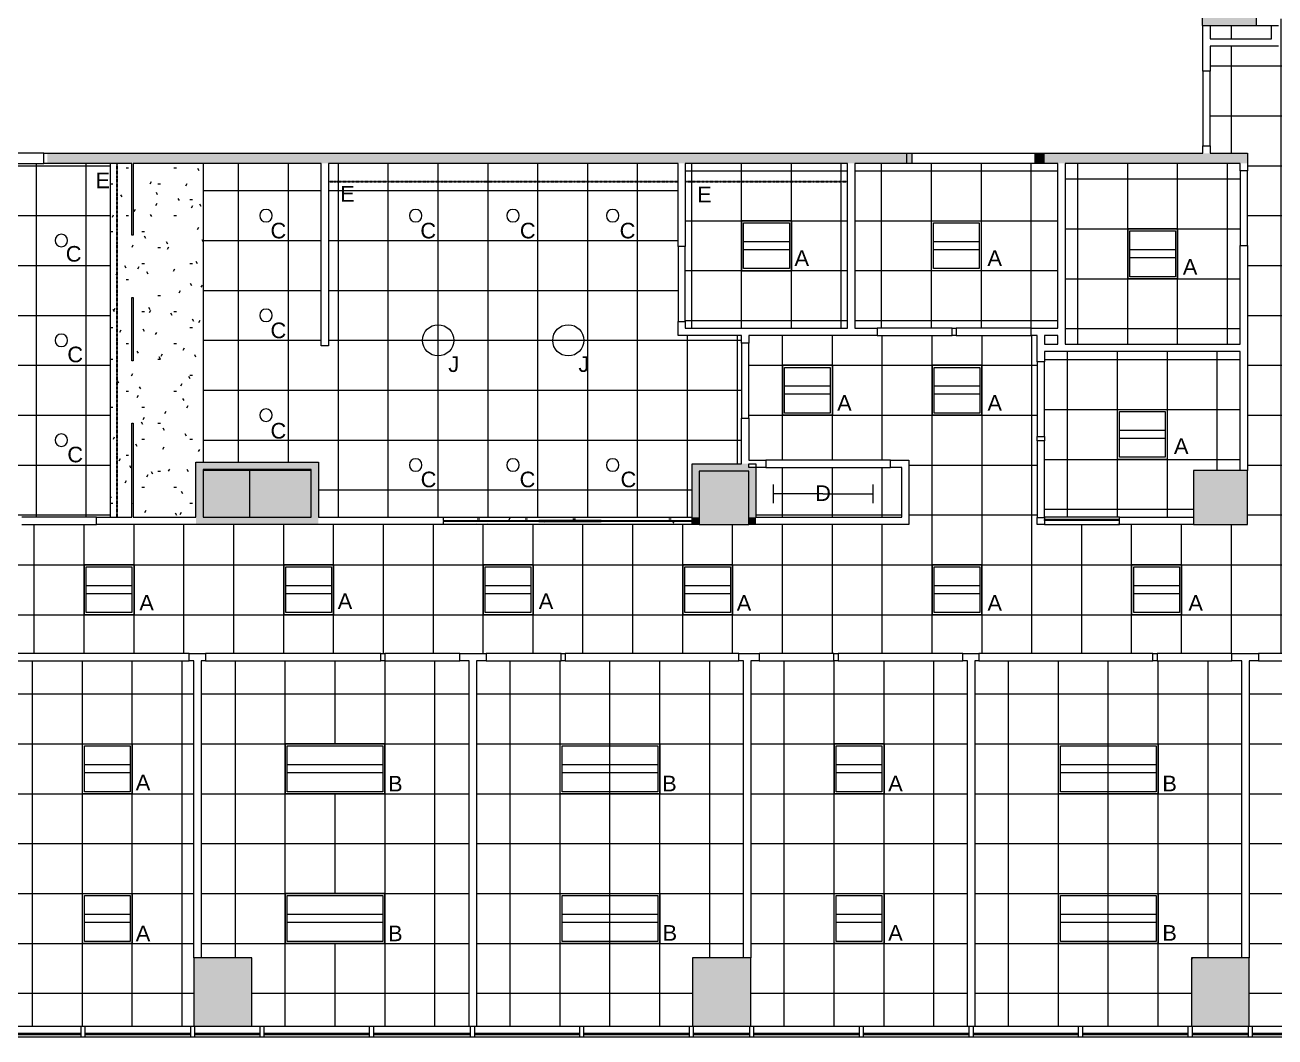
# Model space of a CAD drawing. Header units: inches. Extents: x -1086 to 2773, y -541 to 533.
# Drawn here: x -202 to 399, y -541 to -54 of the extents above; entities that cross this region are included whole.
import ezdxf

# ---------------------------------------------------------------- set-up
doc = ezdxf.new("R2010")
doc.units = ezdxf.units.IN
doc.header["$MEASUREMENT"] = 0
doc.linetypes.add('Dash', pattern=[0.25, 0.125, -0.125])
for name, color, linetype, lineweight in [('A-CLNG', 13, 'Continuous', 9), ('A-CLNG-PATT', 13, 'Continuous', 9), ('A-DETL-MBND', 5, 'Continuous', 9), ('A-GLAZ', 151, 'Continuous', 9), ('A-GLAZ-EXST', 7, 'Continuous', 9), ('A-WALL-PATT', 111, 'Continuous', 13), ('Bb-col', 7, 'Continuous', 9), ('Bb-cor', 7, 'Continuous', 9), ('CAD background - for revit_dwg _2_', 8, 'Continuous', 9), ('E-LITE-EQPM', 33, 'Continuous', 9), ('E-LITE-EQPM-HDLN', 30, 'Continuous', 9), ('E-LITE-EQPM-IDEN', 33, 'Continuous', 9), ('G-ANNO-TEXT', 231, 'Continuous', 9), ('I-WALL', 2, 'Continuous', 13), ('Mullion', 7, 'Continuous', 9)]:
    doc.layers.add(name, color=color, linetype=linetype, lineweight=lineweight)
doc.styles.add('Arial', font='arial.ttf', dxfattribs={"height": 7.5})
pattern_1 = [(0, (0, 0), (30.72, 7.68), [1.267, -21.773, 1.267, -21.773, -122.88]), (0, (0, 0), (30.72, 7.68), [-46.08, 1.267, -44.813, 1.267, -21.773, -53.76]), (0, (0, 0), (30.72, 7.68), [-115.2, 1.267, -14.093, 1.267, -37.133]), (120, (11.52, 3.84), (-22.01108, 22.7643), [1.267, -21.773, 1.267, -21.773, -122.88]), (120, (11.52, 3.84), (-22.01108, 22.7643), [-46.08, 1.267, -44.813, 1.267, -21.773, -53.76]), (120, (11.52, 3.84), (-22.01108, 22.7643), [-115.2, 1.267, -14.093, 1.267, -37.133]), (240, (15.36, 19.2), (-8.70892, -30.4443), [1.267, -21.773, 1.267, -21.773, -122.88]), (240, (15.36, 19.2), (-8.70892, -30.4443), [-46.08, 1.267, -44.813, 1.267, -21.773, -53.76]), (240, (15.36, 19.2), (-8.70892, -30.4443), [-115.2, 1.267, -14.093, 1.267, -37.133])]

# ---------------------------------------------------------------- blocks, each defined once
blk = doc.blocks.new('CAD background - for revit_dwg _2_-1679633-Reflected Ceiling Plan')
at = {"lineweight": 9}
h = blk.add_hatch(color=256, dxfattribs=at)
h.paths.add_polyline_path([(1945.84, 5), (1953.5, 5), (1953.5, 38), (1925.5, 38), (1925.5, 5), (1929, 5)], flags=0)
h.paths.add_polyline_path([(1709.63, 5), (1713.13, 5), (1713.13, 38), (1685.5, 38), (1685.5, 5), (1709.56, 5)], flags=0)
h.paths.add_polyline_path([(245.5, 5), (273.5, 5), (273.5, 38), (245.5, 38)], flags=0)
h.paths.add_polyline_path([(485.5, 5), (513.5, 5), (513.5, 38), (485.5, 38)], flags=0)
h.paths.add_polyline_path([(1469.75, 5), (1473.25, 5), (1473.25, 38), (1445.5, 38), (1445.5, 5), (1469.56, 5)], flags=0)
h.paths.add_polyline_path([(2166, 5), (2194, 5), (2194, 33), (2166, 33), (2166, 23.5)], flags=0)
h.paths.add_polyline_path([(725.5, 5), (753.5, 5), (753.5, 38), (725.5, 38)], flags=0)
h.paths.add_polyline_path([(1233.5, 5), (1233.5, 38), (1205.5, 38), (1205.5, 5), (1230, 5)], flags=0)
h.paths.add_polyline_path([(965.5, 5), (993.5, 5), (993.5, 38), (965.5, 38), (965.5, 31.17)], flags=0)
h.paths.add_polyline_path([(751.5, 245), (751.5, 250), (755, 250), (755, 275.5), (726.5, 275.5), (726.5, 245)], flags=0)
h.paths.add_polyline_path([(38, 245.5), (38, 273.5), (5, 273.5), (5, 245.5)], flags=0)
h.paths.add_polyline_path([(2161, 245.5), (2194, 245.5), (2194, 273.5), (2161, 273.5), (2161, 257.78)], flags=0)
h.paths.add_polyline_path([(1945.84, 246.5), (1952.5, 246.5), (1952.5, 272.5), (1891.5, 272.5), (1891.5, 246.5), (1920.75, 246.5)], flags=0)
h.paths.add_polyline_path([(1469, 246.5), (1472.5, 246.5), (1472.5, 272.5), (1446.5, 272.5), (1446.5, 246.5), (1448.25, 246.5)], flags=0)
h.paths.add_polyline_path([(1712.5, 246.5), (1712.5, 272.5), (1686.5, 272.5), (1686.5, 246.5), (1704.75, 246.5)], flags=0)
h.paths.add_polyline_path([(1224.75, 246.5), (1232.5, 246.5), (1232.5, 272.25), (1208.75, 272.25), (1208.75, 246.5)], flags=0)
h.paths.add_polyline_path([(486.5, 246.5), (512.5, 246.5), (512.5, 272.5), (486.5, 272.5)], flags=0)
h.paths.add_polyline_path([(1017.56, 250), (1022, 250), (1022, 272.5), (970, 272.5), (970, 250)], flags=0)
h.paths.add_polyline_path([(2194, 485.5), (2194, 513.5), (2161, 513.5), (2161, 485.5)], flags=0)
h.paths.add_polyline_path([(38, 485.5), (38, 513.5), (5, 513.5), (5, 485.5)], flags=0)
h.paths.add_polyline_path([(730, 486.5), (752.5, 486.5), (752.5, 512.5), (726.5, 512.5), (726.5, 486.5)], flags=0)
h.paths.add_polyline_path([(1686.5, 486.5), (1712.5, 486.5), (1712.5, 512.5), (1686.5, 512.5), (1686.5, 495.61)], flags=0)
h.paths.add_polyline_path([(246.5, 486.5), (272.5, 486.5), (272.5, 512.5), (246.5, 512.5)], flags=0)
h.paths.add_polyline_path([(1942.56, 486.5), (1952.5, 486.5), (1952.5, 512.5), (1926.5, 512.5), (1926.5, 486.5)], flags=0)
h.paths.add_polyline_path([(1472.5, 486.5), (1476.77, 486.5), (1476.77, 512.5), (1450.77, 512.5), (1450.77, 486.5), (1457.39, 486.5)], flags=0)
h.paths.add_polyline_path([(486.5, 486.5), (512.5, 486.5), (512.5, 512.5), (486.5, 512.5)], flags=0)
h.paths.add_polyline_path([(38, 725.5), (38, 753.5), (5, 753.5), (5, 725.5)], flags=0)
h.paths.add_polyline_path([(2161, 725.5), (2194, 725.5), (2194, 753.5), (2161, 753.5), (2161, 726.5)], flags=0)
h.paths.add_polyline_path([(752.5, 726.5), (752.5, 752.5), (726.5, 752.5), (726.5, 726.5)], flags=0)
h.paths.add_polyline_path([(1952.5, 726.5), (1952.5, 752.5), (1926.5, 752.5), (1926.5, 726.5)], flags=0)
h.paths.add_polyline_path([(1450.77, 726.5), (1476.77, 726.5), (1476.77, 752.5), (1450.77, 752.5)], flags=0)
h.paths.add_polyline_path([(1686.5, 726.5), (1712.5, 726.5), (1712.5, 752.5), (1686.5, 752.5)], flags=0)
h.paths.add_polyline_path([(272.5, 726.5), (272.5, 752.5), (246.5, 752.5), (246.5, 726.5)], flags=0)
h.paths.add_polyline_path([(512.5, 726.5), (512.5, 752.5), (486.5, 752.5), (486.5, 726.5)], flags=0)
h.paths.add_polyline_path([(2161, 965.5), (2194, 965.5), (2194, 993.5), (2161, 993.5), (2161, 988)], flags=0)
h.paths.add_polyline_path([(5, 965.5), (38, 965.5), (38, 993.5), (5, 993.5)], flags=0)
h.paths.add_polyline_path([(752.5, 966.5), (752.5, 992.5), (728.81, 992.5), (728.81, 966.5)], flags=0)
h.paths.add_polyline_path([(1206.5, 966.5), (1232.5, 966.5), (1232.5, 992.5), (1206.5, 992.5), (1206.5, 977.34)], flags=0)
h.paths.add_polyline_path([(246.5, 966.5), (272.5, 966.5), (272.5, 992.5), (246.5, 992.5)], flags=0)
h.paths.add_polyline_path([(1952.5, 966.5), (1952.5, 992.5), (1926.5, 992.5), (1926.5, 966.5)], flags=0)
h.paths.add_polyline_path([(1686.5, 966.5), (1712.5, 966.5), (1712.5, 992.5), (1686.5, 992.5), (1686.5, 988)], flags=0)
h.paths.add_polyline_path([(1472.5, 966.5), (1472.5, 992.5), (1446.5, 992.5), (1446.5, 966.5), (1450.77, 966.5)], flags=0)
h.paths.add_polyline_path([(992.5, 966.5), (992.5, 992.5), (966.5, 992.5), (966.5, 966.5)], flags=0)
h.paths.add_polyline_path([(512.5, 966.5), (512.5, 992.5), (486.5, 992.5), (486.5, 966.5)], flags=0)
at = {"layer": 'A-GLAZ-EXST'}
for p, q in [((860.5, 1.87), (911.25, 1.87)), ((860.5, 1.12), (911.25, 1.12)), ((913.25, 1.87), (964, 1.87)), ((913.25, 1.12), (964, 1.12)), ((966, 1.87), (997.36, 1.87)), ((966, 1.12), (997.36, 1.12)), ((999.36, 1.87), (1050.11, 1.87)), ((999.36, 1.12), (1050.11, 1.12)), ((1052.11, 1.87), (1098.5, 1.87)), ((1052.11, 1.12), (1098.5, 1.12)), ((1100.5, 1.87), (1151.25, 1.87)), ((1100.5, 1.12), (1151.25, 1.12)), ((1153.25, 1.87), (1204, 1.87)), ((1153.25, 1.12), (1204, 1.12)), ((1206, 1.87), (1233, 1.87)), ((1206, 1.12), (1233, 1.12)), ((1235, 1.87), (1285.75, 1.87)), ((1235, 1.12), (1285.75, 1.12)), ((1287.75, 1.87), (1338.5, 1.87)), ((1287.75, 1.12), (1338.5, 1.12)), ((1340.5, 1.87), (1391.25, 1.87)), ((1340.5, 1.12), (1391.25, 1.12)), ((1393.25, 1.87), (1444, 1.87)), ((1393.25, 1.12), (1444, 1.12)), ((1446, 1.87), (1473, 1.87)), ((1446, 1.12), (1473, 1.12)), ((1475, 1.87), (1525.75, 1.87)), ((1475, 1.12), (1525.75, 1.12))]:
    blk.add_line(p, q, dxfattribs=at)
at = {"layer": 'Bb-col'}
for p, q in [((992.5, 250), (992.5, 272.5)), ((1445.5, 37.31), (1446.19, 38)), ((993.5, 5), (965.5, 5)), ((1233.5, 5), (1205.5, 5)), ((1473.25, 5), (1445.5, 5))]:
    blk.add_line(p, q, dxfattribs=at)
at = {"layer": 'Bb-col', "flags": 128}
blk.add_lwpolyline([(1476.77, 486.5), (1476.77, 512.5), (1450.77, 512.5), (1450.77, 486.5), (1451.02, 486.5)], dxfattribs=at)
at = {"layer": 'Bb-cor'}
for p, q in [((993.5, 5), (965.5, 5)), ((1233.5, 5), (1205.5, 5)), ((1473.25, 5), (1445.5, 5))]:
    blk.add_line(p, q, dxfattribs=at)
at = {"layer": 'Bb-cor', "flags": 128}
blk.add_lwpolyline([(0, 1074.22), (0, 0), (2199, 0), (2199, 1074.22)], dxfattribs=at)
at = {"layer": 'Mullion'}
for p, q in [((911.25, 0), (911.25, 5)), ((913.25, 0), (913.25, 5)), ((964, 0), (964, 5)), ((966, 0), (966, 5)), ((997.36, 0), (997.36, 5)), ((999.36, 0), (999.36, 5)), ((1050.11, 0), (1050.11, 5)), ((1052.11, 0), (1052.11, 5)), ((1098.5, 5), (1098.5, 0)), ((1100.5, 5), (1100.5, 0)), ((1151.25, 0), (1151.25, 5)), ((1153.25, 0), (1153.25, 5)), ((1204, 0), (1204, 5)), ((1206, 0), (1206, 5)), ((1233, 0), (1233, 5)), ((1235, 0), (1235, 5)), ((1285.75, 0), (1285.75, 5)), ((1287.75, 0), (1287.75, 5)), ((1338.5, 5), (1338.5, 0)), ((1340.5, 5), (1340.5, 0)), ((1391.25, 0), (1391.25, 5)), ((1393.25, 0), (1393.25, 5)), ((1444, 0), (1444, 5)), ((1446, 0), (1446, 5)), ((1473, 0), (1473, 5)), ((1475, 0), (1475, 5))]:
    blk.add_line(p, q, dxfattribs=at)
blk = doc.blocks.new('Rectangular Ceiling Light - Recessed - New 2_x2_ - BASKET-1724026-Reflected Ceiling Plan')
at = {"layer": 'E-LITE-EQPM', "lineweight": 20}
for p, q in [((-12.74, -14.34), (-12.74, 9.66)), ((-12.74, 9.66), (11.26, 9.66)), ((-11.74, -13.34), (-11.74, 8.66)), ((-11.74, 8.66), (10.26, 8.66)), ((10.26, 8.66), (10.26, -13.34)), ((11.26, 9.66), (11.26, -14.34)), ((10.26, -0.42), (-11.74, -0.42)), ((10.26, -4.26), (-11.74, -4.26)), ((11.26, -14.34), (-12.74, -14.34)), ((10.26, -13.34), (-11.74, -13.34))]:
    blk.add_line(p, q, dxfattribs=at)
blk = doc.blocks.new('Rectangular Ceiling Light - Recessed - New 2_x4_ - BASKET-1724141-Reflected Ceiling Plan')
at = {"layer": 'E-LITE-EQPM', "lineweight": 20}
for p, q in [((-24.74, -14.34), (-24.74, 9.66)), ((-24.74, 9.66), (23.26, 9.66)), ((-23.74, -13.34), (-23.74, 8.66)), ((-23.74, 8.66), (22.26, 8.66)), ((22.26, 8.66), (22.26, -13.34)), ((23.26, 9.66), (23.26, -14.34)), ((22.26, -0.42), (-23.74, -0.42)), ((22.26, -4.26), (-23.74, -4.26)), ((23.26, -14.34), (-24.74, -14.34)), ((22.26, -13.34), (-23.74, -13.34))]:
    blk.add_line(p, q, dxfattribs=at)
blk = doc.blocks.new('Rectangular Ceiling Light - Recessed - New 2_x4_ - BASKET-1724521-Reflected Ceiling Plan')
at = {"layer": 'E-LITE-EQPM', "lineweight": 20}
for p, q in [((-24.74, -14.34), (-24.74, 9.66)), ((-24.74, 9.66), (23.26, 9.66)), ((-23.74, -13.34), (-23.74, 8.66)), ((-23.74, 8.66), (22.26, 8.66)), ((22.26, 8.66), (22.26, -13.34)), ((23.26, 9.66), (23.26, -14.34)), ((22.26, -0.42), (-23.74, -0.42)), ((22.26, -4.26), (-23.74, -4.26)), ((23.26, -14.34), (-24.74, -14.34)), ((22.26, -13.34), (-23.74, -13.34))]:
    blk.add_line(p, q, dxfattribs=at)
blk = doc.blocks.new('Rectangular Ceiling Light - Recessed - New 2_x2_ - BASKET-1723450-Reflected Ceiling Plan')
at = {"layer": 'E-LITE-EQPM', "lineweight": 20}
for p, q in [((-12.74, -14.34), (-12.74, 9.66)), ((-12.74, 9.66), (11.26, 9.66)), ((-11.74, -13.34), (-11.74, 8.66)), ((-11.74, 8.66), (10.26, 8.66)), ((10.26, 8.66), (10.26, -13.34)), ((11.26, 9.66), (11.26, -14.34)), ((10.26, -0.42), (-11.74, -0.42)), ((10.26, -4.26), (-11.74, -4.26)), ((11.26, -14.34), (-12.74, -14.34)), ((10.26, -13.34), (-11.74, -13.34))]:
    blk.add_line(p, q, dxfattribs=at)
blk = doc.blocks.new('Strip Light - 4_-1278936-Reflected Ceiling Plan')
at = {"layer": 'E-LITE-EQPM', "lineweight": 20}
for p, q in [((-24, -4.5), (-24, 4.5)), ((0, 0), (-24, 0)), ((0, 0), (24, 0)), ((24, -4.5), (24, 4.5))]:
    blk.add_line(p, q, dxfattribs=at)
blk = doc.blocks.new('Fixed Glass - Adjustable Sill - Instance-1745449-Reflected Ceiling Plan')
at = {"layer": 'A-GLAZ', "color": 250, "lineweight": 20}
for p, q in [((-19.5, 1.75), (-18.75, 1.75)), ((16.5, 1.75), (15.75, 1.75))]:
    blk.add_line(p, q, dxfattribs=at)
at = {"layer": 'A-GLAZ'}
for p, q in [((-19.5, -0.25), (-19.5, -0.75)), ((-19.5, -0.25), (16.5, -0.25)), ((-19.5, -0.75), (16.5, -0.75)), ((16.5, -0.25), (16.5, -0.75))]:
    blk.add_line(p, q, dxfattribs=at)
blk = doc.blocks.new('Can Downlight - Recessed - New 6_-1792948-Reflected Ceiling Plan')
at = {"layer": 'E-LITE-EQPM', "lineweight": 20}
for start, end in [(0, 180), (180, 0)]:
    blk.add_arc((0, 0), 3, start, end, dxfattribs=at)
blk = doc.blocks.new('Can Downlight - Recessed - New 6_-1683702-Reflected Ceiling Plan')
at = {"layer": 'E-LITE-EQPM', "lineweight": 20}
for start, end in [(0, 180), (180, 0)]:
    blk.add_arc((0, 0), 3, start, end, dxfattribs=at)
blk = doc.blocks.new('LED Flexible Strip - New-1794805-Reflected Ceiling Plan')
at = {"layer": 'E-LITE-EQPM-HDLN', "linetype": 'Dash', "lineweight": 20}
for p, q in [((-24, 0), (144.25, 0)), ((-24, -0.25), (144.25, -0.25))]:
    blk.add_line(p, q, dxfattribs=at)
blk = doc.blocks.new('LED Flexible Strip - New-1794979-Reflected Ceiling Plan')
at = {"layer": 'E-LITE-EQPM-HDLN', "linetype": 'Dash', "lineweight": 20}
for p, q in [((-24, 0), (146.25, 0)), ((-24, -0.25), (146.25, -0.25))]:
    blk.add_line(p, q, dxfattribs=at)
blk = doc.blocks.new('LED Flexible Strip - New-1795154-Reflected Ceiling Plan')
at = {"layer": 'E-LITE-EQPM-HDLN', "linetype": 'Dash', "lineweight": 20}
for p, q in [((-24, 0), (54.125, 0)), ((-24, -0.25), (54.125, -0.25))]:
    blk.add_line(p, q, dxfattribs=at)

msp = doc.modelspace()

# ---------------------------------------------------------------- hatches: boundary and pattern name
at = {"layer": 'A-CLNG-PATT', "lineweight": 13}
h = msp.add_hatch(dxfattribs=at)
h.set_pattern_fill('FP_22', color=256, style=0, pattern_type=2)
h.set_pattern_definition([(0, (306.29, -193.888), (0, -24), []), (270, (306.29, -193.888), (-24, -1e-15), [])])
h.paths.add_polyline_path([(-120.96, -356.51), (948.04, -356.51), (948.04, -70.76), (888.04, -70.76), (888.04, -294.51), (471.04, -294.51), (471.04, -51.26), (401.04, -51.26), (401.04, -64.33), (368.06, -64.33), (368.06, -115.89), (386.04, -115.89), (386.04, -294.51), (284.91, -294.51), (284.91, -203.51), (146.04, -203.51), (146.04, -263.51), (223.16, -263.51), (223.16, -294.51), (-331.46, -294.51), (-331.46, -356.51), (-123.2, -356.51)], flags=0)
h.paths.add_polyline_path([(18.29, -337.89), (18.29, -313.89), (42.29, -313.89), (42.29, -337.89)], flags=0)
h.paths.add_polyline_path([(-149.71, -337.89), (-173.71, -337.89), (-173.71, -313.89), (-149.71, -313.89)], flags=0)
h.paths.add_polyline_path([(-269.71, -337.89), (-269.71, -313.89), (-245.71, -313.89), (-245.71, -337.89)], flags=0)
h.paths.add_polyline_path([(714.29, -337.89), (714.29, -313.89), (738.29, -313.89), (738.29, -337.89), (717.21, -337.89)], flags=0)
h.paths.add_polyline_path([(642.29, -337.89), (618.29, -337.89), (618.29, -313.89), (642.29, -313.89), (642.29, -332.15)], flags=0)
h.paths.add_polyline_path([(-77.71, -337.89), (-77.71, -313.89), (-53.71, -313.89), (-53.71, -337.89)], flags=0)
h.paths.add_polyline_path([(114.29, -337.89), (114.29, -313.89), (138.29, -313.89), (138.29, -337.89)], flags=0)
h.paths.add_polyline_path([(450.29, -337.89), (426.29, -337.89), (426.29, -313.89), (450.29, -313.89), (450.29, -334.74)], flags=0)
h.paths.add_polyline_path([(522.29, -337.89), (522.29, -313.89), (546.29, -313.89), (546.29, -337.89)], flags=0)
h.paths.add_polyline_path([(234.29, -337.89), (234.29, -313.89), (258.29, -313.89), (258.29, -337.89)], flags=0)
h.paths.add_polyline_path([(330.29, -337.89), (330.29, -313.89), (354.29, -313.89), (354.29, -337.89)], flags=0)
h.paths.add_polyline_path([(810.29, -337.89), (810.29, -313.89), (834.29, -313.89), (834.29, -337.89)], flags=0)
h.paths.add_polyline_path([(219.62, -291.01), (219.66, -291.01), (219.66, -267.01), (149.54, -267.01), (149.54, -291.01), (219.04, -291.01)], flags=0)
h.paths.add_polyline_path([(866.04, -291.01), (884.54, -291.01), (884.54, -272.01), (866.04, -272.01)], flags=0)
h.paths.add_polyline_path([(866.04, -268.51), (884.54, -268.48), (884.54, -163.48), (860.54, -163.48), (860.54, -268.48), (866.04, -268.48)], flags=0)
h.paths.add_polyline_path([(432.87, -265.89), (426.29, -265.89), (426.29, -241.89), (450.29, -241.89), (450.29, -265.89)], flags=0)
h.paths.add_polyline_path([(930.29, -241.89), (906.29, -241.89), (906.29, -217.89), (930.29, -217.89)], flags=0)
h.paths.add_polyline_path([(258.29, -241.89), (234.29, -241.89), (234.29, -217.89), (258.29, -217.89)], flags=0)
h.paths.add_polyline_path([(186.29, -241.89), (162.29, -241.89), (162.29, -217.89), (186.29, -217.89)], flags=0)
h.paths.add_polyline_path([(432.87, -193.89), (426.29, -193.89), (426.29, -169.89), (450.29, -169.89), (450.29, -193.89)], flags=0)
h.paths.add_polyline_path([(866.04, -159.98), (884.54, -159.98), (884.54, -54.51), (860.54, -54.51), (860.54, -159.98)], flags=0)
h.paths.add_polyline_path([(930.29, -145.89), (906.29, -145.89), (906.29, -121.89), (930.29, -121.89)], flags=0)
h.paths.add_polyline_path([(432.87, -121.89), (426.29, -121.89), (426.29, -97.89), (450.29, -97.89), (450.29, -121.89), (435.44, -121.89)], flags=0)
h.paths.add_polyline_path([(935.3, -67.26), (948.04, -67.26), (948.04, -43.26), (888.04, -43.26), (888.04, -67.26), (930.46, -67.26)], flags=0)
h.paths.add_polyline_path([(369.09, -60.83), (397.54, -60.83), (397.54, -54.51), (368.06, -54.51), (368.06, -60.83)], flags=0)
h.paths.add_polyline_path([(866.04, -51.01), (884.54, -51.01), (884.54, -43.26), (866.04, -43.26)], flags=0)
h = msp.add_hatch(dxfattribs=at)
h.set_pattern_fill('FP_23', color=256, style=0, pattern_type=2)
h.set_pattern_definition([(90, (-268.726, -145.888), (24, -1e-15), []), (0, (-268.726, -145.888), (0, -24), [])])
h.paths.add_polyline_path([(-160.99, -291.01), (-160.99, -120.76), (-300.71, -120.76), (-300.71, -54.51), (-356.46, -54.51), (-356.46, -265.51), (-331.46, -265.51), (-331.46, -291.01), (-167.71, -291.01)], flags=0)
h = msp.add_hatch(dxfattribs=at)
h.set_pattern_fill('FP_21', color=256, style=0, pattern_type=2)
h.set_pattern_definition(pattern_1)
h.paths.add_polyline_path([(-150.21, -291.01), (-119.96, -291.01), (-119.96, -264.51), (-116.46, -264.51), (-116.46, -120.76), (-150.21, -120.76), (-150.21, -155.33), (-150.71, -155.33), (-150.71, -120.76), (-160.99, -120.76), (-160.99, -291.01), (-150.71, -291.01), (-150.71, -245.76), (-150.21, -245.76)], flags=0)
h.paths.add_polyline_path([(-150.21, -215.76), (-150.71, -215.76), (-150.71, -185.33), (-150.21, -185.33)], flags=0)
h = msp.add_hatch(dxfattribs=at)
h.set_pattern_fill('FP_19', color=256, style=0, pattern_type=2)
h.set_pattern_definition([(0, (-75.398, -181.888), (0, -24), []), (270, (-75.398, -181.888), (-24, -1e-15), [])])
h.paths.add_polyline_path([(77.45, -291.01), (118.79, -291.01), (118.79, -265.26), (142.54, -265.26), (142.54, -203.51), (112.04, -203.51), (112.04, -120.76), (-56.21, -120.76), (-56.21, -208.51), (-59.71, -208.51), (-59.71, -120.76), (-116.46, -120.76), (-116.46, -264.51), (-60.96, -264.51), (-60.96, -291.01), (6.36, -291.01)], flags=0)
h.paths.add_polyline_path([(-116.46, -268.51), (-64.46, -268.51), (-64.46, -268.01), (-116.46, -268.01)], flags=0)
h = msp.add_hatch(dxfattribs=at)
h.set_pattern_fill('FP_24', color=256, style=0, pattern_type=2)
h.set_pattern_definition([(270, (142.602, -148.388), (-24, -1e-15), []), (180, (142.602, -148.388), (-3e-15, 24), [])])
h.paths.add_polyline_path([(118.79, -200.01), (193.66, -200.01), (193.66, -120.76), (115.54, -120.76), (115.54, -200.01)], flags=0)
h.paths.add_polyline_path([(149.54, -172.39), (142.6, -172.39), (142.6, -148.39), (166.6, -148.39), (166.6, -172.39)], flags=0)
h = msp.add_hatch(dxfattribs=at)
h.set_pattern_fill('FP_2', color=256, style=0, pattern_type=2)
h.set_pattern_definition([(180, (233.977, -172.388), (3e-15, 24), []), (90, (233.977, -172.388), (24, -1e-15), [])])
h.paths.add_polyline_path([(197.16, -200.01), (294.79, -200.01), (294.79, -120.76), (197.16, -120.76), (197.16, -172.11)], flags=0)
h = msp.add_hatch(dxfattribs=at)
h.set_pattern_fill('FP_1', color=256, style=0, pattern_type=2)
h.set_pattern_definition([(90, (328.415, -176.28), (24, -1e-15), []), (0, (328.415, -176.28), (0, -24), [])])
h.paths.add_polyline_path([(382.33, -207.79), (382.54, -207.79), (382.54, -120.76), (298.29, -120.76), (298.29, -207.79), (361.79, -207.79)], flags=0)
h.paths.add_polyline_path([(352.41, -176.28), (328.41, -176.28), (328.41, -152.28), (352.41, -152.28), (352.41, -172.11)], flags=0)
h = msp.add_hatch(dxfattribs=at)
h.set_pattern_fill('FP_3', color=256, style=0, pattern_type=2)
h.set_pattern_definition([(0, (323.477, -239.154), (0, -24), []), (270, (323.477, -239.154), (-24, -1e-15), [])])
h.paths.add_polyline_path([(288.41, -291.01), (360.04, -291.01), (360.04, -268.51), (382.54, -268.51), (382.54, -211.29), (288.41, -211.29), (288.41, -254.17)], flags=0)
h = msp.add_hatch(dxfattribs=at)
h.set_pattern_fill('FP_21', color=256, style=0, pattern_type=2)
h.set_pattern_definition(pattern_1)
h.paths.add_polyline_path([(-0.96, -294.51), (118.79, -294.51), (118.79, -293.01), (75.04, -293.01), (75.04, -292.51), (118.79, -292.51), (118.79, -291.01), (-0.96, -291.01), (-0.96, -292.51), (45.04, -292.51), (45.04, -293.01), (-0.96, -293.01)], flags=0)
h = msp.add_hatch(dxfattribs=at)
h.set_pattern_fill('FP_4', color=256, style=0, pattern_type=2)
h.set_pattern_definition([(90, (-198.585, -448.013), (24, -1e-15), []), (0, (-198.585, -448.013), (0, -24), [])])
h.paths.add_polyline_path([(-235.46, -536.01), (-120.96, -536.01), (-120.96, -360.01), (-276.21, -360.01), (-276.21, -536.01), (-271.46, -536.01)], flags=0)
h = msp.add_hatch(dxfattribs=at)
h.set_pattern_fill('FP_11', color=256, style=0, pattern_type=2)
h.set_pattern_definition([(90, (-52.96, -448.013), (24, -1e-15), []), (0, (-52.96, -448.013), (0, -24), [])])
h.paths.add_polyline_path([(6.36, -536.01), (11.54, -536.01), (11.54, -360.01), (-117.46, -360.01), (-117.46, -503.01), (-92.96, -503.01), (-92.96, -536.01), (-28.96, -536.01)], flags=0)
h.paths.add_polyline_path([(-28.96, -496.01), (-76.96, -496.01), (-76.96, -472.01), (-28.96, -472.01)], flags=0)
h.paths.add_polyline_path([(-28.96, -424.01), (-76.96, -424.01), (-76.96, -400.01), (-28.96, -400.01)], flags=0)
h = msp.add_hatch(dxfattribs=at)
h.set_pattern_fill('FP_12', color=256, style=0, pattern_type=2)
h.set_pattern_definition([(90, (79.29, -448.013), (24, -1e-15), []), (0, (79.29, -448.013), (0, -24), [])])
h.paths.add_polyline_path([(119.04, -536.01), (119.04, -503.01), (143.54, -503.01), (143.54, -360.01), (15.04, -360.01), (15.04, -536.01), (113.39, -536.01)], flags=0)
h = msp.add_hatch(dxfattribs=at)
h.set_pattern_fill('FP_5', color=256, style=0, pattern_type=2)
h.set_pattern_definition([(90, (187.165, -448.013), (24, -1e-15), []), (0, (187.165, -448.013), (0, -24), [])])
h.paths.add_polyline_path([(147.04, -536.01), (251.29, -536.01), (251.29, -360.01), (147.04, -360.01), (147.04, -503.01)], flags=0)
h.paths.add_polyline_path([(187.16, -424.01), (187.16, -400.01), (211.16, -400.01), (211.16, -424.01)], flags=0)
h = msp.add_hatch(dxfattribs=at)
h.set_pattern_fill('FP_13', color=256, style=0, pattern_type=2)
h.set_pattern_definition([(90, (319.04, -448.013), (24, -1e-15), []), (0, (319.04, -448.013), (0, -24), [])])
h.paths.add_polyline_path([(353.44, -536.01), (359.04, -536.01), (359.04, -503.01), (383.29, -503.01), (383.29, -360.01), (254.79, -360.01), (254.79, -536.01), (290.7, -536.01)], flags=0)
h = msp.add_hatch(dxfattribs=at)
h.set_pattern_fill('FP_6', color=256, style=0, pattern_type=2)
h.set_pattern_definition([(90, (451.04, -448.013), (24, -1e-15), []), (0, (451.04, -448.013), (0, -24), [])])
h.paths.add_polyline_path([(488.78, -536.01), (491.29, -536.01), (491.29, -360.01), (386.79, -360.01), (386.79, -536.01), (432.87, -536.01)], flags=0)
at = {"layer": 'A-WALL-PATT'}
for points in [[(224.54, -120.76), (224.54, -115.89), (-191.4, -115.89), (-191.4, -120.76), (222.1, -120.76)], [(288.41, -120.76), (288.41, -115.89), (283.54, -115.89), (283.54, -120.76)], [(361.79, -120.76), (386.04, -120.76), (386.04, -115.89), (288.41, -115.89), (288.41, -120.76), (298.29, -120.76)], [(-116.46, -268.01), (-60.96, -268.01), (-60.96, -264.51), (-119.96, -264.51), (-119.96, -268.01)], [(-116.46, -294.51), (-116.46, -268.01), (-119.96, -268.01), (-119.96, -294.51)], [(-60.96, -294.51), (-60.96, -268.01), (-64.46, -268.01), (-64.46, -294.51), (-60.99, -294.51)], [(122.29, -291.01), (122.29, -265.26), (118.79, -265.26), (118.79, -291.01), (120.04, -291.01)], [(122.29, -268.76), (149.54, -268.76), (149.54, -267.01), (146.04, -267.01), (146.04, -265.26), (122.29, -265.26), (122.29, -268.51)], [(148.53, -291.01), (149.54, -291.01), (149.54, -268.76), (146.04, -268.76), (146.04, -291.01)], [(-64.46, -294.51), (-64.46, -291.01), (-116.46, -291.01), (-116.46, -294.51), (-77.71, -294.51)], [(122.29, -294.51), (122.29, -291.01), (118.79, -291.01), (118.79, -294.51), (120.04, -294.51)], [(146.04, -294.51), (149.54, -294.51), (149.54, -291.01), (146.04, -291.01), (146.04, -292.72)]]:
    msp.add_hatch(color=8, dxfattribs=at).paths.add_polyline_path(points, flags=0)

# ---------------------------------------------------------------- linework, layer by layer
at = {"layer": 'A-CLNG', "lineweight": 13}
for p, q in [((368.06, -54.51), (397.54, -54.51)), ((-160.99, -291.01), (-160.99, -120.76)), ((-116.46, -120.76), (-116.46, -264.51)), ((166.6, -148.39), (142.6, -148.39)), ((142.6, -148.39), (142.6, -172.39)), ((166.6, -172.39), (166.6, -148.39)), ((352.41, -152.28), (328.41, -152.28)), ((328.41, -152.28), (328.41, -176.28)), ((352.41, -176.28), (352.41, -152.28)), ((142.6, -172.39), (166.6, -172.39)), ((328.41, -176.28), (352.41, -176.28)), ((186.29, -217.89), (162.29, -217.89)), ((162.29, -217.89), (162.29, -241.89)), ((186.29, -241.89), (186.29, -217.89)), ((258.29, -217.89), (234.29, -217.89)), ((234.29, -217.89), (234.29, -241.89)), ((258.29, -241.89), (258.29, -217.89)), ((162.29, -241.89), (186.29, -241.89)), ((234.29, -241.89), (258.29, -241.89)), ((-64.46, -268.51), (-116.46, -268.51)), ((382.54, -268.51), (360.04, -268.51)), ((360.04, -268.51), (360.04, -291.01)), ((386.04, -294.51), (386.04, -268.51)), ((-0.96, -291.01), (118.79, -291.01)), ((118.79, -294.51), (-0.96, -294.51)), ((122.29, -294.51), (146.04, -294.51)), ((360.04, -294.51), (386.04, -294.51)), ((-149.71, -313.89), (-173.71, -313.89)), ((-173.71, -313.89), (-173.71, -337.89)), ((-149.71, -337.89), (-149.71, -313.89)), ((-53.71, -313.89), (-77.71, -313.89)), ((-77.71, -313.89), (-77.71, -337.89)), ((-53.71, -337.89), (-53.71, -313.89)), ((42.29, -313.89), (18.29, -313.89)), ((18.29, -313.89), (18.29, -337.89)), ((42.29, -337.89), (42.29, -313.89)), ((138.29, -313.89), (114.29, -313.89)), ((114.29, -313.89), (114.29, -337.89)), ((138.29, -337.89), (138.29, -313.89)), ((258.29, -313.89), (234.29, -313.89)), ((234.29, -313.89), (234.29, -337.89)), ((258.29, -337.89), (258.29, -313.89)), ((354.29, -313.89), (330.29, -313.89)), ((330.29, -313.89), (330.29, -337.89)), ((354.29, -337.89), (354.29, -313.89)), ((-173.71, -337.89), (-149.71, -337.89)), ((-77.71, -337.89), (-53.71, -337.89)), ((18.29, -337.89), (42.29, -337.89)), ((114.29, -337.89), (138.29, -337.89)), ((234.29, -337.89), (258.29, -337.89)), ((330.29, -337.89), (354.29, -337.89)), ((-28.96, -400.01), (-76.96, -400.01)), ((-76.96, -400.01), (-76.96, -424.01)), ((-28.96, -424.01), (-28.96, -400.01)), ((211.16, -400.01), (187.16, -400.01)), ((187.16, -400.01), (187.16, -424.01)), ((211.16, -424.01), (211.16, -400.01)), ((-76.96, -424.01), (-28.96, -424.01)), ((187.16, -424.01), (211.16, -424.01)), ((-28.96, -472.01), (-76.96, -472.01)), ((-76.96, -472.01), (-76.96, -496.01)), ((-28.96, -496.01), (-28.96, -472.01)), ((-76.96, -496.01), (-28.96, -496.01)), ((-120.96, -503.01), (-120.96, -536.01)), ((-92.96, -503.01), (-117.46, -503.01)), ((-92.96, -536.01), (-92.96, -503.01)), ((143.54, -503.01), (119.04, -503.01)), ((119.04, -503.01), (119.04, -536.01)), ((147.04, -536.01), (147.04, -503.01)), ((383.29, -503.01), (359.04, -503.01)), ((359.04, -503.01), (359.04, -536.01)), ((386.79, -536.01), (386.79, -503.01)), ((-120.96, -536.01), (-276.21, -536.01)), ((11.54, -536.01), (-92.96, -536.01)), ((119.04, -536.01), (15.04, -536.01)), ((251.29, -536.01), (147.04, -536.01)), ((359.04, -536.01), (254.79, -536.01)), ((491.29, -536.01), (386.79, -536.01))]:
    msp.add_line(p, q, dxfattribs=at)
at = {"layer": 'A-DETL-MBND'}
for centre in [(-3.4, -205.89), (59.23, -205.89)]:
    msp.add_circle(centre, 7.5, dxfattribs=at)
at = {"layer": 'I-WALL', "color": 250, "lineweight": 20}
for p, q in [((364.56, -76.33), (364.56, -54.51)), ((364.56, -54.51), (368.06, -54.51)), ((368.06, -54.51), (368.06, -60.83)), ((397.54, -60.83), (397.54, -54.51)), ((397.54, -54.51), (401.04, -54.51)), ((368.06, -60.83), (397.54, -60.83)), ((368.06, -64.33), (368.06, -76.33)), ((401.04, -64.33), (368.06, -64.33)), ((368.06, -76.33), (364.56, -76.33)), ((364.56, -115.89), (364.56, -112.33)), ((364.56, -112.33), (368.06, -112.33)), ((368.06, -112.33), (368.06, -115.89)), ((-193.13, -115.89), (222.1, -115.89)), ((-193.13, -120.76), (-193.13, -115.89)), ((222.1, -120.76), (222.1, -115.89)), ((224.54, -115.89), (364.56, -115.89)), ((224.54, -115.89), (224.54, -120.76)), ((368.06, -115.89), (386.04, -115.89)), ((386.04, -115.89), (386.04, -124.29)), ((-150.71, -120.76), (-193.13, -120.76)), ((-150.71, -155.33), (-150.71, -120.76)), ((-59.71, -120.76), (-150.21, -120.76)), ((-150.21, -120.76), (-150.21, -155.33)), ((-59.71, -208.51), (-59.71, -120.76)), ((112.04, -120.76), (-56.21, -120.76)), ((-56.21, -120.76), (-56.21, -208.51)), ((112.04, -160.76), (112.04, -120.76)), ((193.66, -120.76), (115.54, -120.76)), ((115.54, -120.76), (115.54, -160.76)), ((193.66, -200.01), (193.66, -120.76)), ((222.1, -120.76), (197.16, -120.76)), ((197.16, -120.76), (197.16, -200.01)), ((294.79, -120.76), (224.54, -120.76)), ((294.79, -200.01), (294.79, -120.76)), ((382.54, -120.76), (298.29, -120.76)), ((298.29, -120.76), (298.29, -207.79)), ((382.54, -124.29), (382.54, -120.76)), ((386.04, -124.29), (382.54, -124.29)), ((-150.21, -155.33), (-150.71, -155.33)), ((115.54, -160.76), (112.04, -160.76)), ((382.54, -207.79), (382.54, -160.29)), ((382.54, -160.29), (386.04, -160.29)), ((386.04, -160.29), (386.04, -268.51)), ((-150.71, -215.76), (-150.71, -185.33)), ((-150.71, -185.33), (-150.21, -185.33)), ((-150.21, -185.33), (-150.21, -215.76)), ((112.04, -203.51), (112.04, -196.76)), ((112.04, -196.76), (115.54, -196.76)), ((115.54, -196.76), (115.54, -200.01)), ((142.54, -203.51), (112.04, -203.51)), ((115.54, -200.01), (193.66, -200.01)), ((142.54, -207.26), (142.54, -203.51)), ((146.04, -203.51), (146.04, -207.26)), ((207.91, -203.51), (146.04, -203.51)), ((197.16, -200.01), (207.91, -200.01)), ((207.91, -200.01), (207.91, -203.51)), ((243.91, -200.01), (245.91, -200.01)), ((243.91, -203.51), (243.91, -200.01)), ((245.91, -203.51), (243.91, -203.51)), ((245.91, -200.01), (245.91, -203.51)), ((281.91, -200.01), (294.79, -200.01)), ((281.91, -203.51), (281.91, -200.01)), ((284.91, -203.51), (281.91, -203.51)), ((284.91, -216.17), (284.91, -203.51)), ((294.79, -203.51), (288.41, -203.51)), ((288.41, -203.51), (288.41, -207.79)), ((294.79, -207.79), (294.79, -203.51)), ((-56.21, -208.51), (-59.71, -208.51)), ((146.04, -207.26), (142.54, -207.26)), ((288.41, -207.79), (294.79, -207.79)), ((298.29, -207.79), (382.54, -207.79)), ((-150.21, -215.76), (-150.71, -215.76)), ((288.41, -216.17), (284.91, -216.17)), ((382.54, -211.29), (288.41, -211.29)), ((288.41, -211.29), (288.41, -216.17)), ((382.54, -268.51), (382.54, -211.29)), ((-150.71, -291.01), (-150.71, -245.76)), ((-150.71, -245.76), (-150.21, -245.76)), ((-150.21, -245.76), (-150.21, -291.01)), ((142.54, -265.26), (142.54, -243.26)), ((142.54, -243.26), (146.04, -243.26)), ((146.04, -243.26), (146.04, -263.51)), ((284.91, -254.17), (284.91, -252.17)), ((284.91, -252.17), (288.41, -252.17)), ((288.41, -252.17), (288.41, -254.17)), ((288.41, -254.17), (284.91, -254.17)), ((-119.96, -291.01), (-119.96, -264.51)), ((-119.96, -264.51), (-60.96, -264.51)), ((-60.96, -264.51), (-60.96, -291.01)), ((146.04, -263.51), (154.35, -263.51)), ((154.35, -263.51), (154.35, -267.01)), ((214.35, -267.01), (214.35, -263.51)), ((214.35, -263.51), (223.16, -263.51)), ((223.16, -263.51), (223.16, -294.51)), ((-116.46, -268.01), (-116.46, -291.01)), ((-64.46, -268.01), (-116.46, -268.01)), ((-64.46, -291.01), (-64.46, -268.01)), ((118.79, -292.51), (118.79, -265.26)), ((118.79, -265.26), (142.54, -265.26)), ((122.29, -268.76), (122.29, -294.51)), ((146.04, -268.76), (122.29, -268.76)), ((146.04, -267.01), (146.04, -265.26)), ((146.04, -265.26), (149.54, -265.26)), ((154.35, -267.01), (146.04, -267.01)), ((146.04, -294.51), (146.04, -268.76)), ((149.54, -265.26), (149.54, -291.01)), ((219.66, -267.01), (214.35, -267.01)), ((219.66, -291.01), (219.66, -267.01)), ((386.04, -268.51), (382.54, -268.51)), ((-167.71, -294.51), (-167.71, -291.01)), ((-167.71, -291.01), (-150.71, -291.01)), ((-0.96, -294.51), (-167.71, -294.51)), ((-150.21, -291.01), (-119.96, -291.01)), ((-116.46, -291.01), (-64.46, -291.01)), ((-60.96, -291.01), (-0.96, -291.01)), ((-0.96, -291.01), (-0.96, -292.51)), ((-0.96, -292.51), (45.04, -292.51)), ((-0.96, -293.01), (-0.96, -294.51)), ((45.04, -293.01), (-0.96, -293.01)), ((45.04, -292.51), (45.04, -293.01)), ((75.04, -292.51), (118.79, -292.51)), ((75.04, -293.01), (75.04, -292.51)), ((118.79, -293.01), (75.04, -293.01)), ((118.79, -294.51), (118.79, -293.01)), ((122.29, -294.51), (118.79, -294.51)), ((223.16, -294.51), (146.04, -294.51)), ((149.54, -291.01), (219.66, -291.01)), ((284.91, -294.51), (284.91, -291.08)), ((284.91, -291.08), (288.41, -291.08)), ((288.41, -294.51), (284.91, -294.51)), ((288.41, -291.08), (288.41, -292.01)), ((288.41, -292.51), (288.41, -294.51)), ((324.41, -292.01), (324.41, -291.01)), ((324.41, -291.01), (360.04, -291.01)), ((324.41, -294.51), (324.41, -292.51)), ((360.04, -294.51), (324.41, -294.51)), ((360.04, -291.01), (360.04, -294.51)), ((-123.2, -356.51), (-115.35, -356.51)), ((-123.2, -360.01), (-123.2, -356.51)), ((-120.96, -360.01), (-123.2, -360.01)), ((-120.96, -503.01), (-120.96, -360.01)), ((-115.35, -360.01), (-117.46, -360.01)), ((-117.46, -360.01), (-117.46, -503.01)), ((-115.35, -356.51), (-115.35, -360.01)), ((-30.96, -356.51), (-28.96, -356.51)), ((-30.96, -360.01), (-30.96, -356.51)), ((-28.96, -360.01), (-30.96, -360.01)), ((-28.96, -356.51), (-28.96, -360.01)), ((7.04, -356.51), (19.79, -356.51)), ((7.04, -360.01), (7.04, -356.51)), ((11.54, -360.01), (7.04, -360.01)), ((11.54, -536.01), (11.54, -360.01)), ((19.79, -360.01), (15.04, -360.01)), ((15.04, -360.01), (15.04, -536.01)), ((19.79, -356.51), (19.79, -360.01)), ((55.79, -356.51), (57.79, -356.51)), ((55.79, -360.01), (55.79, -356.51)), ((57.79, -360.01), (55.79, -360.01)), ((57.79, -356.51), (57.79, -360.01)), ((141.27, -356.51), (151.04, -356.51)), ((141.27, -360.01), (141.27, -356.51)), ((143.54, -360.01), (141.27, -360.01)), ((143.54, -503.01), (143.54, -360.01)), ((151.04, -360.01), (147.04, -360.01)), ((147.04, -360.01), (147.04, -503.01)), ((151.04, -356.51), (151.04, -360.01)), ((187.04, -356.51), (189.04, -356.51)), ((187.04, -360.01), (187.04, -356.51)), ((189.04, -360.01), (187.04, -360.01)), ((189.04, -356.51), (189.04, -360.01)), ((249.1, -356.51), (256.8, -356.51)), ((249.1, -360.01), (249.1, -356.51)), ((251.29, -360.01), (249.1, -360.01)), ((251.29, -536.01), (251.29, -360.01)), ((256.8, -360.01), (254.79, -360.01)), ((254.79, -360.01), (254.79, -536.01)), ((256.8, -356.51), (256.8, -360.01)), ((340.54, -356.51), (342.54, -356.51)), ((340.54, -360.01), (340.54, -356.51)), ((342.54, -360.01), (340.54, -360.01)), ((342.54, -356.51), (342.54, -360.01)), ((378.54, -356.51), (391.39, -356.51)), ((378.54, -360.01), (378.54, -356.51)), ((383.29, -360.01), (378.54, -360.01)), ((383.29, -503.01), (383.29, -360.01)), ((391.39, -360.01), (386.79, -360.01)), ((386.79, -360.01), (386.79, -503.01)), ((391.39, -356.51), (391.39, -360.01)), ((-117.46, -503.01), (-120.96, -503.01)), ((147.04, -503.01), (143.54, -503.01)), ((386.79, -503.01), (383.29, -503.01)), ((15.04, -536.01), (11.54, -536.01)), ((254.79, -536.01), (251.29, -536.01))]:
    msp.add_line(p, q, dxfattribs=at)
at = {"layer": 'I-WALL'}
for p, q in [((364.56, -76.33), (364.56, -112.33)), ((368.06, -112.33), (368.06, -76.33)), ((-193.13, -115.89), (-253.76, -115.89)), ((222.1, -115.89), (224.54, -115.89)), ((-253.76, -120.76), (-193.13, -120.76)), ((224.54, -120.76), (222.1, -120.76)), ((382.54, -124.29), (382.54, -160.29)), ((386.04, -160.29), (386.04, -124.29)), ((112.04, -160.76), (112.04, -196.76)), ((115.54, -196.76), (115.54, -160.76)), ((243.91, -200.01), (207.91, -200.01)), ((207.91, -203.51), (243.91, -203.51)), ((281.91, -200.01), (245.91, -200.01)), ((245.91, -203.51), (281.91, -203.51)), ((142.54, -207.26), (142.54, -243.26)), ((146.04, -243.26), (146.04, -207.26)), ((284.91, -216.17), (284.91, -252.17)), ((288.41, -252.17), (288.41, -216.17)), ((284.91, -254.17), (284.91, -291.08)), ((288.41, -291.08), (288.41, -254.17)), ((214.35, -263.51), (154.35, -263.51)), ((154.35, -267.01), (214.35, -267.01)), ((-167.71, -291.01), (-203.71, -291.01)), ((-203.71, -294.51), (-167.71, -294.51)), ((75.04, -292.51), (45.04, -292.51)), ((45.04, -293.01), (75.04, -293.01)), ((324.41, -291.01), (288.41, -291.01)), ((288.41, -294.51), (324.41, -294.51)), ((-123.2, -356.51), (-233.46, -356.51)), ((-233.46, -360.01), (-123.2, -360.01)), ((-30.96, -356.51), (-115.35, -356.51)), ((-115.35, -360.01), (-30.96, -360.01)), ((7.04, -356.51), (-28.96, -356.51)), ((-28.96, -360.01), (7.04, -360.01)), ((55.79, -356.51), (19.79, -356.51)), ((19.79, -360.01), (55.79, -360.01)), ((141.27, -356.51), (57.79, -356.51)), ((57.79, -360.01), (141.27, -360.01)), ((187.04, -356.51), (151.04, -356.51)), ((151.04, -360.01), (187.04, -360.01)), ((249.1, -356.51), (189.04, -356.51)), ((189.04, -360.01), (249.1, -360.01)), ((340.54, -356.51), (256.8, -356.51)), ((256.8, -360.01), (340.54, -360.01)), ((378.54, -356.51), (342.54, -356.51)), ((342.54, -360.01), (378.54, -360.01)), ((427.39, -356.51), (391.39, -356.51)), ((391.39, -360.01), (427.39, -360.01))]:
    msp.add_line(p, q, dxfattribs=at)

# ---------------------------------------------------------------- block references
at = {"layer": 'A-GLAZ', "lineweight": 13, "rotation": 180}
msp.add_blockref('Fixed Glass - Adjustable Sill - Instance-1745449-Reflected Ceiling Plan', (304.91, -292.76), dxfattribs=at)
at = {"layer": 'CAD background - for revit_dwg _2_', "color": 7}
msp.add_blockref('CAD background - for revit_dwg _2_-1679633-Reflected Ceiling Plan', (-1086.46, -541.01), dxfattribs=at)
at = {"layer": 'E-LITE-EQPM', "lineweight": 20}
for name, p, rotation in [('LED Flexible Strip - New-1794979-Reflected Ceiling Plan', (-157.96, -267.01), 89.9999999999999), ('Strip Light - 4_-1278936-Reflected Ceiling Plan', (181.79, -279.76), 180)]:
    msp.add_blockref(name, p, dxfattribs=dict(at, rotation=rotation))
for name, p in [('LED Flexible Strip - New-1794805-Reflected Ceiling Plan', (-32.21, -129.33)), ('LED Flexible Strip - New-1795154-Reflected Ceiling Plan', (139.54, -129.33)), ('Can Downlight - Recessed - New 6_-1683702-Reflected Ceiling Plan', (-86.21, -145.89)), ('Can Downlight - Recessed - New 6_-1683702-Reflected Ceiling Plan', (-14.21, -145.89)), ('Can Downlight - Recessed - New 6_-1683702-Reflected Ceiling Plan', (32.6, -145.89)), ('Can Downlight - Recessed - New 6_-1683702-Reflected Ceiling Plan', (80.6, -145.89)), ('Rectangular Ceiling Light - Recessed - New 2_x2_ - BASKET-1723450-Reflected Ceiling Plan', (155.34, -158.05)), ('Rectangular Ceiling Light - Recessed - New 2_x2_ - BASKET-1724026-Reflected Ceiling Plan', (246.71, -158.05)), ('Can Downlight - Recessed - New 6_-1792948-Reflected Ceiling Plan', (-184.73, -157.89)), ('Rectangular Ceiling Light - Recessed - New 2_x2_ - BASKET-1723450-Reflected Ceiling Plan', (341.15, -161.94)), ('Can Downlight - Recessed - New 6_-1792948-Reflected Ceiling Plan', (-86.21, -193.89)), ('Can Downlight - Recessed - New 6_-1792948-Reflected Ceiling Plan', (-184.73, -205.89)), ('Rectangular Ceiling Light - Recessed - New 2_x2_ - BASKET-1723450-Reflected Ceiling Plan', (175.03, -227.55)), ('Rectangular Ceiling Light - Recessed - New 2_x2_ - BASKET-1723450-Reflected Ceiling Plan', (247.03, -227.55)), ('Can Downlight - Recessed - New 6_-1683702-Reflected Ceiling Plan', (-86.21, -241.89)), ('Rectangular Ceiling Light - Recessed - New 2_x2_ - BASKET-1724026-Reflected Ceiling Plan', (336.21, -248.81)), ('Can Downlight - Recessed - New 6_-1792948-Reflected Ceiling Plan', (-184.73, -253.89)), ('Can Downlight - Recessed - New 6_-1683702-Reflected Ceiling Plan', (-14.21, -265.89)), ('Can Downlight - Recessed - New 6_-1683702-Reflected Ceiling Plan', (32.6, -265.89)), ('Can Downlight - Recessed - New 6_-1683702-Reflected Ceiling Plan', (80.6, -265.89)), ('Rectangular Ceiling Light - Recessed - New 2_x2_ - BASKET-1723450-Reflected Ceiling Plan', (-160.97, -323.55)), ('Rectangular Ceiling Light - Recessed - New 2_x2_ - BASKET-1723450-Reflected Ceiling Plan', (-64.97, -323.55)), ('Rectangular Ceiling Light - Recessed - New 2_x2_ - BASKET-1723450-Reflected Ceiling Plan', (31.03, -323.55)), ('Rectangular Ceiling Light - Recessed - New 2_x2_ - BASKET-1723450-Reflected Ceiling Plan', (127.03, -323.55)), ('Rectangular Ceiling Light - Recessed - New 2_x2_ - BASKET-1723450-Reflected Ceiling Plan', (247.03, -323.55)), ('Rectangular Ceiling Light - Recessed - New 2_x2_ - BASKET-1723450-Reflected Ceiling Plan', (343.03, -323.55)), ('Rectangular Ceiling Light - Recessed - New 2_x2_ - BASKET-1724026-Reflected Ceiling Plan', (-161.85, -409.67)), ('Rectangular Ceiling Light - Recessed - New 2_x4_ - BASKET-1724141-Reflected Ceiling Plan', (-52.22, -409.67)), ('Rectangular Ceiling Light - Recessed - New 2_x4_ - BASKET-1724521-Reflected Ceiling Plan', (80.03, -409.67)), ('Rectangular Ceiling Light - Recessed - New 2_x2_ - BASKET-1723450-Reflected Ceiling Plan', (199.9, -409.67)), ('Rectangular Ceiling Light - Recessed - New 2_x4_ - BASKET-1724521-Reflected Ceiling Plan', (319.78, -409.67)), ('Rectangular Ceiling Light - Recessed - New 2_x2_ - BASKET-1724026-Reflected Ceiling Plan', (-161.85, -481.67)), ('Rectangular Ceiling Light - Recessed - New 2_x4_ - BASKET-1724141-Reflected Ceiling Plan', (-52.22, -481.67)), ('Rectangular Ceiling Light - Recessed - New 2_x4_ - BASKET-1724521-Reflected Ceiling Plan', (80.03, -481.67)), ('Rectangular Ceiling Light - Recessed - New 2_x2_ - BASKET-1724026-Reflected Ceiling Plan', (199.9, -481.67)), ('Rectangular Ceiling Light - Recessed - New 2_x4_ - BASKET-1724521-Reflected Ceiling Plan', (319.78, -481.67))]:
    msp.add_blockref(name, p, dxfattribs=at)

# ---------------------------------------------------------------- texts
at = {"layer": 'E-LITE-EQPM-IDEN', "char_height": 7.5, "attachment_point": 2, "line_spacing_factor": 0.941778, "style": 'Arial'}
for s, insert, width in [('E', (-164.77, -125.19), 8.3559), ('E', (-47.05, -131.67), 8.3559), ('E', (124.75, -131.98), 8.3559), ('C', (-80.26, -149.35), 8.9987), ('C', (-8.17, -149.35), 8.9987), ('C', (39.73, -149.35), 8.9987), ('C', (87.73, -149.35), 8.9987), ('C', (-178.78, -160.52), 8.9987), ('A', (171.58, -162.56), 8.3559), ('A', (264.42, -162.56), 8.3559), ('A', (358.44, -166.81), 8.3559), ('C', (-80.26, -197.35), 8.9987), ('C', (-178.03, -208.93), 8.9987), ('A', (192.11, -232.26), 8.3559), ('A', (264.42, -232.26), 8.3559), ('C', (-80.26, -245.62), 8.9987), ('C', (-178.03, -257.07), 8.9987), ('A', (354.16, -253.02), 8.3559), ('C', (-8.01, -269.06), 8.9987), ('C', (39.6, -269.06), 8.9987), ('C', (88.17, -269.06), 8.9987), ('D', (181.82, -275.65), 8.9987), ('A', (-143.66, -328.33), 8.3559), ('A', (-48.21, -327.6), 8.3559), ('A', (48.52, -327.6), 8.3559), ('A', (143.79, -328.46), 8.3559), ('A', (264.42, -328.46), 8.3559), ('A', (361.12, -328.46), 8.3559), ('A', (-145.39, -414.81), 8.3559), ('B', (-23.97, -415.41), 8.3559), ('B', (107.92, -415.32), 8.3559), ('A', (216.67, -415.32), 8.3559), ('B', (348.58, -415.32), 8.3559), ('B', (108.12, -487.18), 8.3559), ('A', (216.67, -487.18), 8.3559), ('B', (348.58, -487.18), 8.3559), ('A', (-145.39, -487.44), 8.3559), ('B', (-23.97, -487.44), 8.3559)]:
    msp.add_mtext(s, dxfattribs=dict(at, insert=insert, width=width))
at = {"layer": 'G-ANNO-TEXT', "color": 7, "char_height": 7.5, "width": 6.666, "attachment_point": 1, "style": 'Arial'}
for insert in [(1.48, -213.6), (64.11, -213.6)]:
    msp.add_mtext('J', dxfattribs=dict(at, insert=insert))

doc.saveas('drawing.dxf')
